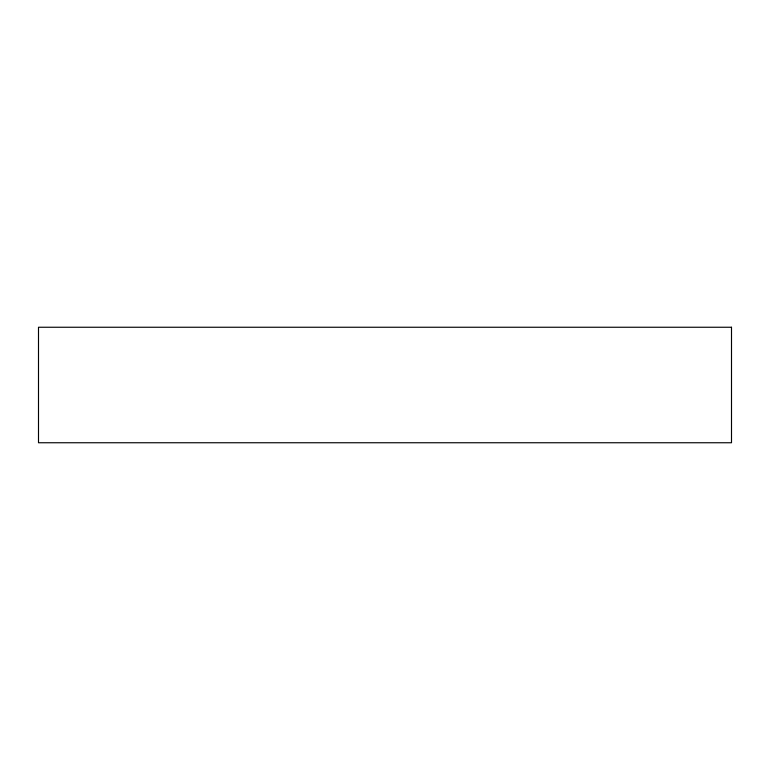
<?xml version="1.0" encoding="UTF-8"?>
<svg xmlns="http://www.w3.org/2000/svg" width="770" height="770" viewBox="0 0 770 770"><rect width="100%" height="100%" fill="white"/><g stroke="black" fill="none" stroke-linecap="round" stroke-linejoin="round"><path stroke-width="1.16" d="M731.5 327.25L38.5 327.25L38.5 442.75L731.5 442.75L731.5 327.25"/></g></svg>
